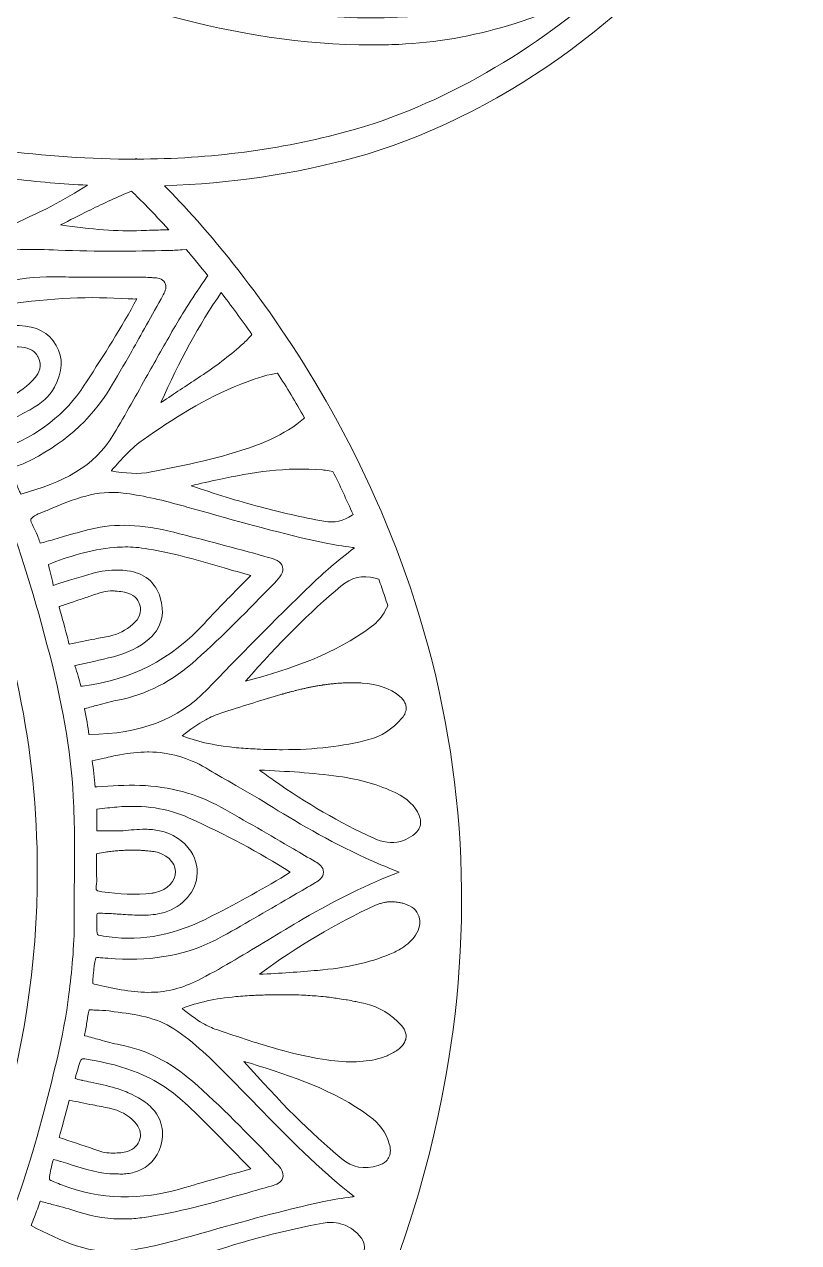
# Model space of a CAD drawing. Extents: x 126 to 8914, y -5970 to -48.
# Drawn here: x 8462 to 8914, y -1812 to -1100 of the extents above; entities that cross this region are included whole.
import ezdxf

# ---------------------------------------------------------------- set-up
doc = ezdxf.new("R2010")
doc.units = 0
doc.header["$MEASUREMENT"] = 0
doc.layers.add('Layer 1', color=7, linetype='Continuous')

# ---------------------------------------------------------------- blocks, each defined once
blk = doc.blocks.new('block 6')
at = {"layer": 'Layer 1', "lineweight": 0}
for points, knots in [([(8858.21, -1015.29), (8804.98, -1065.04), (8743.32, -1092.86), (8679.92, -1095.7), (8596.38, -1099.43), (8514.39, -1071.01), (8452.29, -1045.84), (8430.15, -1036.87), (8407.8, -1027.16), (8386.17, -1017.79), (8377.96, -1014.23), (8369.71, -1010.65), (8361.4, -1007.09), (8410.2, -1007.99), (8465.96, -1006.76), (8552.78, -924.21), (8608.47, -871.26), (8681.86, -797.66), (8665.5, -711.42), (8662.21, -694.04), (8650.78, -652.65), (8599.78, -612.09), (8605.05, -621.92), (8641.55, -692.43), (8609.23, -747.25), (8593.89, -773.27), (8566.47, -791.29), (8509.72, -803.54), (8495.32, -806.64), (8479.55, -809), (8462.5, -810.6), (8531.63, -734.35), (8573.44, -634.19), (8586.8, -512.56), (8601.6, -377.97), (8577.78, -251.79), (8555.19, -169.65), (8550.53, -152.76), (8545.39, -135.8), (8539.9, -119.21), (8535.8, -106.87), (8530.71, -97.41), (8524.71, -90.84), (8524.71, -90.84), (8528.77, -88.46), (8528.77, -88.46), (8527.91, -86.99), (8507.22, -52.31), (8460.27, -49.9), (8429.9, -48.35), (8395.8, -60.81), (8358.9, -86.96), (8333.41, -105.04), (8306.47, -129.76), (8278.33, -160.89), (8226.61, -191.53), (8186.15, -218.95), (8151.02, -247.11), (8098.71, -289.06), (8041.06, -329.19), (7974.05, -338.54), (7917.14, -346.49), (7865.98, -328.74), (7811.81, -309.95), (7783.84, -300.25), (7754.92, -290.21), (7725.21, -284.09), (7638.29, -266.15), (7574.59, -281.57), (7540, -328.62), (7505.41, -281.57), (7441.71, -266.17), (7354.79, -284.09), (7325.08, -290.21), (7296.16, -300.25), (7268.19, -309.95), (7214.02, -328.74), (7162.86, -346.49), (7105.95, -338.54), (7038.94, -329.19), (6981.29, -289.06), (6928.98, -247.11), (6893.85, -218.95), (6853.4, -191.53), (6801.67, -160.89), (6773.53, -129.76), (6746.59, -105.04), (6721.1, -86.96), (6684.2, -60.81), (6650.1, -48.34), (6619.73, -49.9), (6572.78, -52.31), (6552.09, -86.99), (6551.23, -88.46), (6551.23, -88.46), (6555.29, -90.84), (6555.29, -90.84), (6549.29, -97.41), (6544.2, -106.87), (6540.12, -119.21), (6534.6, -135.81), (6529.45, -152.78), (6524.81, -169.65), (6502.22, -251.79), (6478.4, -377.97), (6493.2, -512.56), (6506.56, -634.19), (6548.37, -734.35), (6617.5, -810.6), (6600.45, -809), (6584.68, -806.64), (6570.28, -803.54), (6513.53, -791.29), (6486.11, -773.27), (6470.77, -747.25), (6438.45, -692.43), (6474.95, -621.92), (6480.22, -612.09), (6429.22, -652.65), (6417.79, -694.04), (6414.5, -711.42), (6398.14, -797.66), (6471.53, -871.26), (6527.22, -924.21), (6614.04, -1006.76), (6669.8, -1007.99), (6718.6, -1007.09), (6710.29, -1010.65), (6702.04, -1014.23), (6693.83, -1017.79), (6672.2, -1027.16), (6649.85, -1036.87), (6627.71, -1045.84), (6565.61, -1071.01), (6483.59, -1099.44), (6400.08, -1095.7), (6336.68, -1092.86), (6275.02, -1065.04), (6221.79, -1015.29), (6221.79, -1015.29), (6165.56, -962.7), (6165.56, -962.7), (6165.56, -962.7), (6209.91, -1025.63), (6209.91, -1025.63), (6259.46, -1095.9), (6344.09, -1155.64), (6425.53, -1177.81), (6460.7, -1187.39), (6497.65, -1192.84), (6536.23, -1194.15), (6525.34, -1205.21), (6509.98, -1221.91), (6492.74, -1244.03), (6462.4, -1282.95), (6420.42, -1346.57), (6392.73, -1428.62), (6361.59, -1520.91), (6354.53, -1617.18), (6371.76, -1714.74), (6393.22, -1836.34), (6452.66, -1960.18), (6548.45, -2082.83), (6548.45, -2082.83), (6557.04, -2093.81), (6557.04, -2093.81), (6557.04, -2093.81), (6562.08, -2080.8), (6562.08, -2080.8), (6562.28, -2080.26), (6583.72, -2026.12), (6646.97, -1966), (6658.24, -1955.3), (6671.32, -1943.97), (6686.37, -1932.46), (6684.61, -1962.41), (6683.28, -2025.33), (6694.68, -2105.3), (6703.93, -2170.25), (6719.74, -2232.83), (6741.65, -2291.3), (6769.05, -2364.39), (6806.12, -2431.24), (6851.85, -2490), (6853.74, -2492.77), (6879.32, -2530.81), (6899.18, -2586.87), (6918.01, -2639.98), (6935.42, -2720.7), (6911.56, -2803.61), (6911.56, -2803.61), (6905.31, -2825.39), (6905.31, -2825.39), (6905.31, -2825.39), (6923.77, -2812.24), (6923.77, -2812.24), (6925.33, -2811.13), (6962.61, -2784.27), (6993.85, -2735.29), (7018.49, -2696.64), (7042.96, -2637.53), (7032.58, -2563.6), (7033.17, -2564.35), (7033.72, -2565.04), (7034.23, -2565.72), (7055.9, -2594.87), (7079.45, -2622.28), (7104.19, -2647.18), (7148.9, -2692.2), (7195.06, -2726.33), (7241.41, -2748.67), (7295.37, -2774.66), (7349.82, -2784.7), (7403.33, -2778.49), (7418.55, -2809.06), (7444.02, -2832.77), (7468.69, -2855.76), (7494.89, -2880.15), (7519.63, -2903.18), (7532.73, -2933.46), (7532.73, -2933.46), (7540, -2950.23), (7540, -2950.23), (7540, -2950.23), (7547.27, -2933.46), (7547.27, -2933.46), (7560.37, -2903.18), (7585.11, -2880.15), (7611.31, -2855.76), (7635.98, -2832.77), (7661.45, -2809.06), (7676.67, -2778.49), (7730.18, -2784.7), (7784.63, -2774.66), (7838.59, -2748.67), (7884.94, -2726.33), (7931.12, -2692.2), (7975.81, -2647.18), (8000.55, -2622.28), (8024.1, -2594.88), (8045.77, -2565.74), (8046.28, -2565.06), (8046.83, -2564.35), (8047.42, -2563.6), (8037.04, -2637.53), (8061.51, -2696.64), (8086.15, -2735.29), (8117.39, -2784.27), (8154.67, -2811.13), (8156.23, -2812.24), (8156.23, -2812.24), (8174.69, -2825.39), (8174.69, -2825.39), (8174.69, -2825.39), (8168.44, -2803.61), (8168.44, -2803.61), (8144.58, -2720.7), (8161.99, -2639.98), (8180.82, -2586.87), (8200.7, -2530.77), (8226.28, -2492.73), (8228.15, -2490), (8273.88, -2431.24), (8310.95, -2364.39), (8338.34, -2291.3), (8360.26, -2232.83), (8376.07, -2170.25), (8385.32, -2105.3), (8396.72, -2025.33), (8395.39, -1962.41), (8393.63, -1932.46), (8408.68, -1943.97), (8421.76, -1955.3), (8433.03, -1966), (8496.28, -2026.12), (8517.72, -2080.26), (8517.92, -2080.8), (8517.92, -2080.8), (8522.94, -2093.84), (8522.94, -2093.84), (8522.94, -2093.84), (8531.55, -2082.83), (8531.55, -2082.83), (8627.34, -1960.18), (8686.78, -1836.34), (8708.24, -1714.74), (8725.47, -1617.18), (8718.41, -1520.91), (8687.27, -1428.62), (8659.58, -1346.57), (8617.6, -1282.95), (8587.26, -1244.03), (8570.02, -1221.91), (8554.66, -1205.21), (8543.77, -1194.15), (8582.35, -1192.84), (8619.3, -1187.39), (8654.47, -1177.81), (8735.91, -1155.64), (8820.54, -1095.9), (8870.09, -1025.63), (8870.09, -1025.63), (8914.44, -962.7), (8914.44, -962.7), (8914.44, -962.7), (8858.21, -1015.29), (8858.21, -1015.29)], [0, 0, 0, 0, 1, 1, 1, 2, 2, 2, 3, 3, 3, 4, 4, 4, 5, 5, 5, 6, 6, 6, 7, 7, 7, 8, 8, 8, 9, 9, 9, 10, 10, 10, 11, 11, 11, 12, 12, 12, 13, 13, 13, 14, 14, 14, 15, 15, 15, 16, 16, 16, 17, 17, 17, 18, 18, 18, 19, 19, 19, 20, 20, 20, 21, 21, 21, 22, 22, 22, 23, 23, 23, 24, 24, 24, 25, 25, 25, 26, 26, 26, 27, 27, 27, 28, 28, 28, 29, 29, 29, 30, 30, 30, 31, 31, 31, 32, 32, 32, 33, 33, 33, 34, 34, 34, 35, 35, 35, 36, 36, 36, 37, 37, 37, 38, 38, 38, 39, 39, 39, 40, 40, 40, 41, 41, 41, 42, 42, 42, 43, 43, 43, 44, 44, 44, 45, 45, 45, 46, 46, 46, 47, 47, 47, 48, 48, 48, 49, 49, 49, 50, 50, 50, 51, 51, 51, 52, 52, 52, 53, 53, 53, 54, 54, 54, 55, 55, 55, 56, 56, 56, 57, 57, 57, 58, 58, 58, 59, 59, 59, 60, 60, 60, 61, 61, 61, 62, 62, 62, 63, 63, 63, 64, 64, 64, 65, 65, 65, 66, 66, 66, 67, 67, 67, 68, 68, 68, 69, 69, 69, 70, 70, 70, 71, 71, 71, 72, 72, 72, 73, 73, 73, 74, 74, 74, 75, 75, 75, 76, 76, 76, 77, 77, 77, 78, 78, 78, 79, 79, 79, 80, 80, 80, 81, 81, 81, 82, 82, 82, 83, 83, 83, 84, 84, 84, 85, 85, 85, 86, 86, 86, 87, 87, 87, 88, 88, 88, 89, 89, 89, 90, 90, 90, 91, 91, 91, 92, 92, 92, 93, 93, 93, 94, 94, 94, 95, 95, 95, 96, 96, 96, 97, 97, 97, 98, 98, 98, 99, 99, 99, 100, 100, 100, 101, 101, 101, 102, 102, 102, 102]), ([(8650.32, -1162.55), (8611.6, -1173.08), (8570.61, -1178.45), (8527.55, -1178.62), (8527.31, -1178.41), (8527.15, -1178.27), (8527.07, -1178.23), (8527.07, -1178.23), (8526.74, -1178.62), (8526.74, -1178.62), (8526.74, -1178.62), (8526.73, -1178.62), (8526.73, -1178.62), (8474.49, -1178.78), (8419.24, -1171.31), (8361.42, -1156.25), (8326.04, -1147.04), (8293.1, -1138.94), (8262.39, -1131.92), (8262.39, -1131.92), (8262.37, -1131.91), (8262.37, -1131.91), (8262.37, -1131.91), (8262.35, -1131.92), (8262.35, -1131.92), (8118.8, -1099.16), (8023.72, -1090.15), (7953.72, -1101.8), (7886.99, -1112.9), (7844.64, -1142.29), (7804.55, -1188.78), (7804.29, -1189.07), (7804.05, -1189.35), (7803.82, -1189.64), (7794.29, -1200.73), (7784.87, -1212.8), (7775.28, -1225.81), (7765.79, -1238.69), (7757.12, -1254.25), (7749.35, -1272.3), (7750.28, -1234.55), (7756.57, -1199.64), (7768.31, -1167.07), (7769.04, -1165.09), (7769.77, -1163.12), (7770.5, -1161.14), (7776.19, -1146.34), (7783.02, -1132), (7791.03, -1118.09), (7830.77, -1048.88), (7897.09, -994.95), (7972.97, -970.1), (8046.68, -945.94), (8134.07, -947.03), (8225.69, -973.25), (8278.5, -988.33), (8330.04, -1010.7), (8379.87, -1032.31), (8401.58, -1041.73), (8424.02, -1051.46), (8446.34, -1060.5), (8506.08, -1084.72), (8583.9, -1111.87), (8664.89, -1111.87), (8670.13, -1111.87), (8675.38, -1111.74), (8680.62, -1111.52), (8724.04, -1109.57), (8766.59, -1096.65), (8806.37, -1073.67), (8761.26, -1115.03), (8705.03, -1147.64), (8650.32, -1162.55)], [0, 0, 0, 0, 1, 1, 1, 2, 2, 2, 3, 3, 3, 4, 4, 4, 5, 5, 5, 6, 6, 6, 7, 7, 7, 8, 8, 8, 9, 9, 9, 10, 10, 10, 11, 11, 11, 12, 12, 12, 13, 13, 13, 14, 14, 14, 15, 15, 15, 16, 16, 16, 17, 17, 17, 18, 18, 18, 19, 19, 19, 20, 20, 20, 21, 21, 21, 22, 22, 22, 23, 23, 23, 24, 24, 24, 24]), ([(8392.13, -1910.77), (8392.13, -1910.77), (8391.79, -1911.26), (8391.79, -1911.26), (8385.56, -1906.74), (8379.21, -1902.32), (8372.73, -1898.03), (8436.08, -1809.05), (8469.49, -1704.15), (8469.34, -1594.66), (8469.26, -1523.63), (8455.11, -1454.72), (8427.28, -1389.85), (8400.37, -1327.1), (8361.94, -1270.91), (8313.06, -1222.83), (8313.06, -1222.83), (8308.7, -1218.54), (8308.7, -1218.54), (8302.72, -1200.89), (8295.3, -1184.05), (8286.57, -1168.33), (8301.44, -1180.44), (8315.37, -1194.05), (8328.9, -1207.29), (8328.9, -1207.29), (8332.56, -1210.87), (8332.56, -1210.87), (8367.54, -1244.99), (8394.61, -1280.17), (8415.32, -1318.36), (8418.72, -1324.63), (8422.3, -1330.92), (8425.76, -1337), (8432.54, -1348.84), (8439.54, -1361.09), (8445.34, -1373.66), (8458.14, -1401.25), (8466.34, -1430.11), (8474.98, -1462.24), (8483.94, -1495.53), (8488.83, -1523.8), (8490.35, -1551.2), (8491.27, -1567.59), (8491.12, -1584.3), (8491, -1600.48), (8490.93, -1608.17), (8490.87, -1616.14), (8490.92, -1623.97), (8491, -1638.99), (8489.41, -1653.99), (8487.85, -1666.68), (8484.73, -1691.91), (8478.21, -1716.29), (8471.91, -1739.88), (8464.59, -1767.25), (8457.79, -1787.95), (8449.82, -1807.03), (8441.07, -1828.03), (8429.44, -1848.02), (8418.18, -1867.35), (8414.6, -1873.51), (8410.9, -1879.87), (8407.34, -1886.19), (8401.73, -1896.12), (8396.91, -1903.94), (8392.13, -1910.77)], [0, 0, 0, 0, 1, 1, 1, 2, 2, 2, 3, 3, 3, 4, 4, 4, 5, 5, 5, 6, 6, 6, 7, 7, 7, 8, 8, 8, 9, 9, 9, 10, 10, 10, 11, 11, 11, 12, 12, 12, 13, 13, 13, 14, 14, 14, 15, 15, 15, 16, 16, 16, 17, 17, 17, 18, 18, 18, 19, 19, 19, 20, 20, 20, 21, 21, 21, 22, 22, 22, 22]), ([(8441.23, -1205.64), (8445.2, -1200.4), (8449.6, -1195.51), (8452.99, -1191.84), (8452.99, -1191.84), (8454.54, -1190.16), (8454.54, -1190.16), (8469.45, -1191.93), (8484.18, -1193.15), (8498.68, -1193.83), (8485.38, -1202.46), (8470.32, -1210.25), (8451.69, -1218.15), (8446.48, -1220.36), (8440.91, -1221.44), (8435.01, -1222.6), (8434.12, -1222.77), (8433.25, -1222.94), (8432.36, -1223.12), (8434.87, -1216.8), (8437.3, -1210.85), (8441.23, -1205.64)], [0, 0, 0, 0, 1, 1, 1, 2, 2, 2, 3, 3, 3, 4, 4, 4, 5, 5, 5, 6, 6, 6, 7, 7, 7, 7]), ([(8546.15, -1219.86), (8542.93, -1220), (8539.71, -1220.09), (8536.54, -1220.17), (8534.35, -1220.24), (8532.15, -1220.28), (8529.97, -1220.36), (8515.95, -1220.84), (8501.16, -1219.81), (8482.96, -1217.02), (8488.26, -1214.33), (8493.72, -1211.55), (8499.12, -1208.89), (8506.7, -1205.15), (8514.79, -1201.23), (8523.12, -1197.9), (8523.12, -1197.9), (8524.45, -1197.36), (8524.45, -1197.36), (8529.61, -1202.35), (8537.11, -1209.88), (8546.15, -1219.86)], [0, 0, 0, 0, 1, 1, 1, 2, 2, 2, 3, 3, 3, 4, 4, 4, 5, 5, 5, 6, 6, 6, 7, 7, 7, 7]), ([(8556.37, -1231.46), (8560.41, -1236.16), (8564.67, -1241.27), (8569.07, -1246.75), (8569.07, -1246.75), (8568.53, -1247.51), (8568.53, -1247.51), (8560.49, -1259.02), (8554.3, -1268.63), (8549.04, -1277.76), (8543.9, -1286.66), (8538.8, -1295.78), (8533.86, -1304.59), (8527.49, -1315.97), (8520.9, -1327.75), (8514.17, -1339.2), (8502.55, -1358.97), (8483.99, -1367.63), (8459.7, -1374.43), (8459.4, -1373.74), (8459.1, -1373.06), (8458.78, -1372.36), (8458.23, -1371.14), (8457.71, -1370), (8457.3, -1368.85), (8456.76, -1367.33), (8455.95, -1365.93), (8455.18, -1364.57), (8454.37, -1363.18), (8453.13, -1361.06), (8453.43, -1360.35), (8453.86, -1359.33), (8456.47, -1358.38), (8458.39, -1357.7), (8459.56, -1357.27), (8460.76, -1356.85), (8461.9, -1356.31), (8484.05, -1345.8), (8500.43, -1331.46), (8511.96, -1312.44), (8515.71, -1306.27), (8519.59, -1299.59), (8524.59, -1290.79), (8530.03, -1281.18), (8535.87, -1270.72), (8543, -1257.86), (8544.19, -1255.7), (8545.25, -1253.16), (8543.95, -1250.84), (8542.48, -1248.19), (8539.07, -1248.02), (8537.44, -1247.94), (8536.65, -1247.91), (8535.87, -1247.84), (8535.08, -1247.8), (8533.61, -1247.69), (8532.09, -1247.57), (8530.54, -1247.57), (8525.81, -1247.57), (8521.09, -1247.59), (8516.36, -1247.62), (8510.93, -1247.65), (8505.48, -1247.69), (8500.05, -1247.67), (8496.54, -1247.67), (8493.02, -1247.61), (8489.51, -1247.56), (8484.65, -1247.48), (8479.62, -1247.4), (8474.66, -1247.46), (8453.92, -1247.7), (8433.79, -1254.35), (8413.12, -1267.79), (8409.65, -1270.04), (8406.61, -1272.08), (8403.82, -1274.01), (8402.46, -1271.89), (8400.9, -1270.01), (8399.38, -1268.17), (8397.78, -1266.25), (8396.27, -1264.45), (8395.07, -1262.45), (8394.82, -1262.06), (8394.67, -1261.79), (8394.6, -1261.62), (8394.69, -1261.52), (8394.8, -1261.41), (8394.98, -1261.27), (8397.67, -1258.97), (8400.34, -1256.58), (8402.92, -1254.25), (8405.03, -1252.37), (8407.15, -1250.49), (8409.28, -1248.64), (8418.94, -1240.26), (8427.87, -1235.53), (8437.37, -1233.74), (8452.01, -1230.99), (8467.21, -1231.16), (8481.44, -1231.78), (8504.07, -1232.74), (8526.58, -1232.44), (8545.61, -1232.01), (8548.13, -1231.97), (8550.87, -1231.84), (8554, -1231.62), (8554, -1231.62), (8556.37, -1231.46), (8556.37, -1231.46)], [0, 0, 0, 0, 1, 1, 1, 2, 2, 2, 3, 3, 3, 4, 4, 4, 5, 5, 5, 6, 6, 6, 7, 7, 7, 8, 8, 8, 9, 9, 9, 10, 10, 10, 11, 11, 11, 12, 12, 12, 13, 13, 13, 14, 14, 14, 15, 15, 15, 16, 16, 16, 17, 17, 17, 18, 18, 18, 19, 19, 19, 20, 20, 20, 21, 21, 21, 22, 22, 22, 23, 23, 23, 24, 24, 24, 25, 25, 25, 26, 26, 26, 27, 27, 27, 28, 28, 28, 29, 29, 29, 30, 30, 30, 31, 31, 31, 32, 32, 32, 33, 33, 33, 34, 34, 34, 35, 35, 35, 36, 36, 36, 36]), ([(8441.83, -1337.39), (8449.9, -1333.29), (8457.8, -1329.07), (8465.13, -1325.09), (8471.94, -1321.44), (8476.45, -1317.26), (8479.35, -1311.94), (8484.3, -1302.85), (8484.65, -1294.86), (8480.38, -1287.5), (8476.02, -1280.01), (8468.76, -1276.13), (8458.75, -1275.93), (8452.96, -1275.81), (8447.5, -1277.3), (8442.5, -1280.36), (8435.56, -1284.58), (8428.28, -1289.19), (8418.85, -1295.29), (8418.45, -1295.54), (8417.98, -1295.86), (8417.6, -1296.06), (8417.48, -1295.89), (8417.33, -1295.67), (8417.15, -1295.33), (8416.6, -1294.35), (8416.06, -1293.34), (8415.54, -1292.32), (8414.21, -1289.82), (8412.85, -1287.23), (8411.12, -1284.81), (8411.09, -1284.76), (8411.06, -1284.71), (8411.04, -1284.68), (8411.12, -1284.63), (8411.2, -1284.57), (8411.31, -1284.49), (8411.31, -1284.49), (8412.39, -1283.78), (8412.39, -1283.78), (8417.29, -1280.55), (8422.38, -1277.22), (8427.2, -1273.66), (8434.5, -1268.26), (8442.78, -1264.86), (8451.77, -1263.53), (8477.48, -1259.73), (8500.59, -1258.7), (8522.39, -1260.35), (8522.39, -1260.35), (8522.63, -1260.36), (8522.63, -1260.36), (8522.63, -1260.36), (8524.34, -1260.36), (8524.34, -1260.36), (8525.4, -1260.38), (8526.46, -1260.38), (8527.52, -1260.36), (8518.64, -1277.02), (8508.2, -1293.15), (8498.11, -1308.76), (8498.11, -1308.76), (8496.79, -1310.81), (8496.79, -1310.81), (8485.96, -1327.55), (8470.13, -1339.89), (8448.38, -1348.55), (8448.24, -1348.62), (8448.12, -1348.66), (8448, -1348.69), (8447.99, -1348.65), (8447.96, -1348.62), (8447.94, -1348.57), (8447.58, -1347.89), (8447.2, -1347.19), (8446.82, -1346.49), (8446.52, -1345.94), (8446.2, -1345.39), (8445.88, -1344.82), (8445.42, -1343.99), (8444.95, -1343.15), (8444.47, -1342.33), (8443.57, -1340.78), (8442.64, -1339.21), (8441.64, -1337.69), (8441.61, -1337.65), (8441.58, -1337.6), (8441.55, -1337.55), (8441.63, -1337.5), (8441.74, -1337.46), (8441.83, -1337.39)], [0, 0, 0, 0, 1, 1, 1, 2, 2, 2, 3, 3, 3, 4, 4, 4, 5, 5, 5, 6, 6, 6, 7, 7, 7, 8, 8, 8, 9, 9, 9, 10, 10, 10, 11, 11, 11, 12, 12, 12, 13, 13, 13, 14, 14, 14, 15, 15, 15, 16, 16, 16, 17, 17, 17, 18, 18, 18, 19, 19, 19, 20, 20, 20, 21, 21, 21, 22, 22, 22, 23, 23, 23, 24, 24, 24, 25, 25, 25, 26, 26, 26, 27, 27, 27, 28, 28, 28, 29, 29, 29, 30, 30, 30, 30]), ([(8594.84, -1281.21), (8594.84, -1281.21), (8594.37, -1281.72), (8594.37, -1281.72), (8592.37, -1283.87), (8590.47, -1285.76), (8588.57, -1287.45), (8581.5, -1293.77), (8573.49, -1299.86), (8564.78, -1305.56), (8557.74, -1310.18), (8550.72, -1314.85), (8543.47, -1319.68), (8543.47, -1319.68), (8541.65, -1320.9), (8541.65, -1320.9), (8552.32, -1296.61), (8563.88, -1275.53), (8576.83, -1256.61), (8582.67, -1264.2), (8588.71, -1272.41), (8594.84, -1281.21)], [0, 0, 0, 0, 1, 1, 1, 2, 2, 2, 3, 3, 3, 4, 4, 4, 5, 5, 5, 6, 6, 6, 7, 7, 7, 7]), ([(8434.64, -1326.04), (8430.88, -1319.43), (8427.46, -1313.44), (8423.94, -1307.43), (8423.93, -1307.39), (8423.91, -1307.38), (8423.9, -1307.35), (8423.97, -1307.28), (8424.07, -1307.21), (8424.18, -1307.13), (8425.73, -1305.97), (8427.25, -1304.77), (8428.76, -1303.56), (8432.08, -1300.92), (8435.23, -1298.42), (8438.78, -1296.5), (8439.93, -1295.87), (8441.09, -1295.22), (8442.24, -1294.57), (8447.31, -1291.72), (8452.12, -1289.05), (8457.45, -1288.42), (8457.77, -1288.37), (8458.09, -1288.32), (8458.4, -1288.29), (8463.53, -1288.57), (8466.97, -1290.09), (8469.04, -1293.04), (8469.34, -1293.46), (8469.61, -1293.91), (8469.85, -1294.4), (8472.43, -1299.51), (8470.31, -1303.68), (8468.08, -1306.29), (8459.54, -1316.23), (8447.89, -1321.17), (8434.64, -1326.04)], [0, 0, 0, 0, 1, 1, 1, 2, 2, 2, 3, 3, 3, 4, 4, 4, 5, 5, 5, 6, 6, 6, 7, 7, 7, 8, 8, 8, 9, 9, 9, 10, 10, 10, 11, 11, 11, 12, 12, 12, 12]), ([(8609.8, -1303.71), (8615.09, -1312), (8620.34, -1320.74), (8625.55, -1329.87), (8625.55, -1329.87), (8625.01, -1330.36), (8625.01, -1330.36), (8623.74, -1331.52), (8622.42, -1332.6), (8621.07, -1333.55), (8614.72, -1338.06), (8607.68, -1341.84), (8600.16, -1344.8), (8580.5, -1352.53), (8559.41, -1356.77), (8539.01, -1360.87), (8539.01, -1360.87), (8536, -1361.47), (8536, -1361.47), (8528.45, -1362.99), (8520.46, -1362.13), (8512.56, -1360.87), (8512.64, -1360.77), (8512.72, -1360.69), (8512.8, -1360.6), (8518.72, -1353.82), (8524.32, -1347.43), (8531.28, -1342.6), (8548.57, -1330.62), (8567.23, -1318.22), (8588.29, -1310.18), (8595.71, -1307.35), (8601.92, -1305.08), (8608.5, -1303.93), (8608.5, -1303.93), (8609.8, -1303.71), (8609.8, -1303.71)], [0, 0, 0, 0, 1, 1, 1, 2, 2, 2, 3, 3, 3, 4, 4, 4, 5, 5, 5, 6, 6, 6, 7, 7, 7, 8, 8, 8, 9, 9, 9, 10, 10, 10, 11, 11, 11, 12, 12, 12, 12]), ([(8639.92, -1360.79), (8639.92, -1360.79), (8642.17, -1361.15), (8642.17, -1361.15), (8646.21, -1369.29), (8650.13, -1377.69), (8653.93, -1386.35), (8653.93, -1386.35), (8653.38, -1386.73), (8653.38, -1386.73), (8648.47, -1390.23), (8643.09, -1391.39), (8636.9, -1390.26), (8624.03, -1387.95), (8611.46, -1385.15), (8599.56, -1381.92), (8586.39, -1378.36), (8573.15, -1374.29), (8559.29, -1369.56), (8564.64, -1368.28), (8570.15, -1366.96), (8575.59, -1365.82), (8594.54, -1361.83), (8614.98, -1358.4), (8636.03, -1360.28), (8637.22, -1360.38), (8638.48, -1360.55), (8639.92, -1360.79)], [0, 0, 0, 0, 1, 1, 1, 2, 2, 2, 3, 3, 3, 4, 4, 4, 5, 5, 5, 6, 6, 6, 7, 7, 7, 8, 8, 8, 9, 9, 9, 9]), ([(8629.59, -1427.24), (8607.58, -1448.5), (8586.39, -1470.22), (8568.56, -1488.66), (8551.59, -1506.22), (8529.72, -1514.57), (8499.72, -1514.97), (8499.72, -1514.97), (8499.53, -1514.97), (8499.53, -1514.97), (8498.88, -1510.36), (8498.04, -1505.42), (8496.98, -1499.88), (8496.97, -1499.85), (8496.97, -1499.84), (8496.97, -1499.82), (8497.04, -1499.79), (8497.12, -1499.77), (8497.22, -1499.74), (8499.75, -1499.12), (8502.27, -1498.43), (8504.71, -1497.75), (8508.52, -1496.69), (8512.46, -1495.58), (8516.34, -1494.85), (8533.23, -1491.67), (8548.33, -1483.9), (8562.5, -1471.09), (8577.98, -1457.1), (8592.26, -1442.56), (8607.98, -1426.39), (8611.11, -1423.16), (8613.65, -1420.23), (8612.74, -1416.94), (8611.83, -1413.63), (8608.14, -1412.38), (8603.75, -1411.19), (8603.75, -1411.19), (8602.41, -1410.81), (8602.41, -1410.81), (8585.01, -1406.11), (8567.01, -1401.22), (8549.22, -1396.75), (8530.32, -1392.02), (8514.92, -1391.42), (8500.72, -1394.85), (8495.32, -1396.17), (8489.94, -1397.73), (8484.73, -1399.27), (8481.39, -1400.25), (8477.92, -1401.26), (8474.52, -1402.18), (8473.38, -1402.5), (8471.86, -1402.91), (8471.08, -1403.01), (8470.75, -1402.31), (8470.24, -1400.87), (8469.88, -1399.75), (8469.31, -1398.11), (8468.49, -1396.48), (8467.66, -1394.92), (8466.67, -1392.97), (8465.13, -1390.01), (8465.64, -1389.08), (8466.67, -1387.24), (8470.32, -1385.8), (8473.55, -1384.55), (8474.63, -1384.12), (8475.71, -1383.71), (8476.69, -1383.27), (8490.68, -1377.19), (8504.48, -1371.87), (8519.55, -1373.8), (8529.7, -1375.1), (8540.61, -1377.43), (8553.87, -1381.15), (8557.77, -1382.24), (8561.66, -1383.33), (8565.56, -1384.42), (8588.9, -1391.01), (8613.06, -1397.81), (8637.26, -1402.94), (8642.58, -1404.08), (8647.95, -1404.83), (8653.62, -1405.62), (8654, -1405.67), (8654.36, -1405.73), (8654.74, -1405.78), (8644.61, -1413.64), (8636.61, -1420.47), (8629.59, -1427.24)], [0, 0, 0, 0, 1, 1, 1, 2, 2, 2, 3, 3, 3, 4, 4, 4, 5, 5, 5, 6, 6, 6, 7, 7, 7, 8, 8, 8, 9, 9, 9, 10, 10, 10, 11, 11, 11, 12, 12, 12, 13, 13, 13, 14, 14, 14, 15, 15, 15, 16, 16, 16, 17, 17, 17, 18, 18, 18, 19, 19, 19, 20, 20, 20, 21, 21, 21, 22, 22, 22, 23, 23, 23, 24, 24, 24, 25, 25, 25, 26, 26, 26, 27, 27, 27, 28, 28, 28, 29, 29, 29, 30, 30, 30, 30]), ([(8495.81, -1486.6), (8495.34, -1486.67), (8495.02, -1486.68), (8494.81, -1486.7), (8494.78, -1486.62), (8494.77, -1486.52), (8494.73, -1486.41), (8493.86, -1482.8), (8492.72, -1478.99), (8491.22, -1474.75), (8491.22, -1474.71), (8491.2, -1474.68), (8491.2, -1474.67), (8491.27, -1474.65), (8491.33, -1474.64), (8491.39, -1474.62), (8498.64, -1473.13), (8506.19, -1471.41), (8513.84, -1469.47), (8522.37, -1467.32), (8529.21, -1463.92), (8534.72, -1459.06), (8535.62, -1458.28), (8536.44, -1457.46), (8537.17, -1456.61), (8542.36, -1450.67), (8543.79, -1443.26), (8541.26, -1434.98), (8538.5, -1425.93), (8531.82, -1420.47), (8521.94, -1419.2), (8520.25, -1418.98), (8518.54, -1418.85), (8516.82, -1418.8), (8511.69, -1418.69), (8506.51, -1419.37), (8501.37, -1420.85), (8494.75, -1422.75), (8487.75, -1424.88), (8478.7, -1427.75), (8477.86, -1423.44), (8476.74, -1419.07), (8475.8, -1415.51), (8486.98, -1411.22), (8500.1, -1406.84), (8514.44, -1405.65), (8516.48, -1405.48), (8518.56, -1405.36), (8520.66, -1405.33), (8524.68, -1405.24), (8528.91, -1405.62), (8534.43, -1406.54), (8549.38, -1409.02), (8564.19, -1413.34), (8578.52, -1417.52), (8583.62, -1418.99), (8588.86, -1420.53), (8594.08, -1421.97), (8591.1, -1425.04), (8588.11, -1428.1), (8585.1, -1431.15), (8579.18, -1437.2), (8573.04, -1443.45), (8567.2, -1449.78), (8547.43, -1471.2), (8524.08, -1483.25), (8495.81, -1486.6)], [0, 0, 0, 0, 1, 1, 1, 2, 2, 2, 3, 3, 3, 4, 4, 4, 5, 5, 5, 6, 6, 6, 7, 7, 7, 8, 8, 8, 9, 9, 9, 10, 10, 10, 11, 11, 11, 12, 12, 12, 13, 13, 13, 14, 14, 14, 15, 15, 15, 16, 16, 16, 17, 17, 17, 18, 18, 18, 19, 19, 19, 20, 20, 20, 21, 21, 21, 22, 22, 22, 22]), ([(8666.82, -1423.51), (8666.82, -1423.51), (8668.92, -1424.06), (8668.92, -1424.06), (8670.14, -1427.46), (8671.33, -1430.88), (8672.5, -1434.35), (8673.09, -1436.11), (8673.66, -1437.88), (8674.23, -1439.64), (8674.23, -1439.64), (8672.79, -1442.41), (8672.79, -1442.41), (8670.84, -1446.16), (8668.23, -1449.23), (8664.81, -1451.81), (8643.22, -1468), (8618.52, -1476.34), (8591.03, -1483.82), (8610.78, -1461.29), (8628.57, -1443.58), (8646.87, -1428.16), (8652.9, -1423.09), (8659.43, -1421.57), (8666.82, -1423.51)], [0, 0, 0, 0, 1, 1, 1, 2, 2, 2, 3, 3, 3, 4, 4, 4, 5, 5, 5, 6, 6, 6, 7, 7, 7, 8, 8, 8, 8]), ([(8488.08, -1462.1), (8488.02, -1462.11), (8487.97, -1462.13), (8487.93, -1462.13), (8487.9, -1462.03), (8487.86, -1461.92), (8487.83, -1461.78), (8487.83, -1461.78), (8487.33, -1459.8), (8487.33, -1459.8), (8485.69, -1453.44), (8484, -1446.84), (8482.09, -1440.41), (8482.07, -1440.35), (8482.05, -1440.3), (8482.05, -1440.27), (8482.16, -1440.22), (8482.32, -1440.16), (8482.51, -1440.09), (8484.82, -1439.34), (8487.1, -1438.54), (8489.4, -1437.74), (8492.12, -1436.79), (8494.94, -1435.81), (8497.71, -1434.92), (8498.88, -1434.55), (8500.04, -1434.14), (8501.19, -1433.75), (8505.47, -1432.26), (8509.52, -1430.85), (8513.76, -1430.98), (8514.49, -1431.07), (8515.23, -1431.14), (8515.96, -1431.2), (8517.54, -1431.33), (8519.03, -1431.45), (8520.41, -1431.77), (8525.4, -1432.94), (8528.21, -1435.31), (8529.27, -1439.26), (8530.4, -1443.43), (8529.08, -1447.08), (8525.27, -1450.4), (8520.95, -1454.14), (8516.55, -1456.42), (8511.81, -1457.38), (8508.85, -1457.98), (8505.86, -1458.55), (8502.89, -1459.12), (8498.03, -1460.04), (8493.01, -1460.99), (8488.08, -1462.1)], [0, 0, 0, 0, 1, 1, 1, 2, 2, 2, 3, 3, 3, 4, 4, 4, 5, 5, 5, 6, 6, 6, 7, 7, 7, 8, 8, 8, 9, 9, 9, 10, 10, 10, 11, 11, 11, 12, 12, 12, 13, 13, 13, 14, 14, 14, 15, 15, 15, 16, 16, 16, 17, 17, 17, 17]), ([(8684.29, -1496.37), (8684.66, -1497.18), (8684.88, -1498.02), (8684.96, -1498.85), (8685.15, -1501.05), (8684.31, -1503.29), (8682.55, -1505.33), (8676.82, -1511.93), (8670.47, -1516.06), (8663.18, -1517.96), (8647.87, -1521.92), (8631.79, -1523.82), (8612.68, -1523.82), (8607.95, -1523.82), (8603.04, -1523.69), (8597.91, -1523.47), (8596.19, -1523.39), (8594.44, -1523.3), (8592.67, -1523.2), (8588.84, -1522.98), (8585.22, -1522.66), (8581.76, -1522.25), (8571.38, -1521.02), (8562.44, -1518.91), (8554.03, -1515.73), (8558.56, -1512.21), (8563.02, -1508.92), (8567.79, -1506.29), (8570.64, -1504.73), (8573.6, -1503.4), (8576.73, -1502.4), (8588.98, -1498.49), (8599.29, -1495.26), (8609.83, -1492.13), (8610.64, -1491.89), (8611.45, -1491.65), (8612.27, -1491.41), (8612.49, -1491.35), (8612.71, -1491.29), (8612.93, -1491.22), (8613.53, -1491.05), (8614.15, -1490.88), (8614.77, -1490.7), (8614.77, -1490.7), (8615.67, -1490.46), (8615.67, -1490.46), (8616.24, -1490.31), (8616.81, -1490.15), (8617.38, -1489.99), (8617.71, -1489.91), (8618.03, -1489.83), (8618.36, -1489.74), (8618.93, -1489.59), (8619.5, -1489.45), (8620.07, -1489.29), (8620.42, -1489.21), (8620.77, -1489.12), (8621.12, -1489.04), (8621.69, -1488.9), (8622.26, -1488.76), (8622.84, -1488.63), (8623.21, -1488.53), (8623.57, -1488.45), (8623.94, -1488.38), (8624.52, -1488.23), (8625.12, -1488.11), (8625.72, -1487.96), (8626.07, -1487.88), (8626.44, -1487.81), (8626.78, -1487.73), (8627.42, -1487.6), (8628.07, -1487.47), (8628.72, -1487.33), (8629.05, -1487.27), (8629.38, -1487.2), (8629.71, -1487.14), (8630.47, -1486.98), (8631.25, -1486.84), (8632.04, -1486.71), (8632.25, -1486.67), (8632.47, -1486.62), (8632.67, -1486.59), (8633.69, -1486.41), (8634.7, -1486.25), (8635.71, -1486.1), (8635.92, -1486.06), (8636.12, -1486.03), (8636.33, -1486), (8637.14, -1485.89), (8637.96, -1485.76), (8638.78, -1485.67), (8639.13, -1485.62), (8639.5, -1485.57), (8639.86, -1485.54), (8640.52, -1485.46), (8641.21, -1485.38), (8641.89, -1485.3), (8642.3, -1485.26), (8642.71, -1485.23), (8643.14, -1485.19), (8643.77, -1485.13), (8644.4, -1485.07), (8645.04, -1485.02), (8645.48, -1484.99), (8645.92, -1484.96), (8646.37, -1484.92), (8646.98, -1484.89), (8647.6, -1484.85), (8648.22, -1484.83), (8648.68, -1484.8), (8649.14, -1484.78), (8649.61, -1484.77), (8650.21, -1484.73), (8650.83, -1484.72), (8651.45, -1484.72), (8651.92, -1484.7), (8652.38, -1484.7), (8652.86, -1484.69), (8653.54, -1484.69), (8654.23, -1484.69), (8654.91, -1484.7), (8655.28, -1484.7), (8655.64, -1484.72), (8656.01, -1484.72), (8657.07, -1484.75), (8658.13, -1484.78), (8659.19, -1484.85), (8668.29, -1485.38), (8675.51, -1487.93), (8681.29, -1492.65), (8682.66, -1493.77), (8683.68, -1495.02), (8684.29, -1496.37)], [0, 0, 0, 0, 1, 1, 1, 2, 2, 2, 3, 3, 3, 4, 4, 4, 5, 5, 5, 6, 6, 6, 7, 7, 7, 8, 8, 8, 9, 9, 9, 10, 10, 10, 11, 11, 11, 12, 12, 12, 13, 13, 13, 14, 14, 14, 15, 15, 15, 16, 16, 16, 17, 17, 17, 18, 18, 18, 19, 19, 19, 20, 20, 20, 21, 21, 21, 22, 22, 22, 23, 23, 23, 24, 24, 24, 25, 25, 25, 26, 26, 26, 27, 27, 27, 28, 28, 28, 29, 29, 29, 30, 30, 30, 31, 31, 31, 32, 32, 32, 33, 33, 33, 34, 34, 34, 35, 35, 35, 36, 36, 36, 37, 37, 37, 38, 38, 38, 39, 39, 39, 40, 40, 40, 41, 41, 41, 42, 42, 42, 43, 43, 43, 44, 44, 44, 44]), ([(8505.26, -1645.36), (8506.61, -1645.37), (8508.57, -1645.55), (8510.48, -1645.72), (8533.94, -1647.78), (8554.11, -1644.53), (8572.06, -1635.81), (8573.94, -1634.91), (8575.81, -1633.94), (8577.65, -1632.92), (8591.64, -1625.03), (8605.73, -1616.82), (8619.36, -1608.85), (8623.57, -1606.4), (8627.78, -1603.95), (8631.99, -1601.49), (8633.99, -1600.34), (8636.63, -1598.44), (8636.63, -1595.42), (8636.63, -1592.39), (8634.02, -1590.52), (8632.04, -1589.38), (8627.73, -1586.88), (8623.44, -1584.37), (8619.14, -1581.87), (8605.24, -1573.74), (8590.87, -1565.35), (8576.57, -1557.36), (8562.63, -1549.57), (8546.72, -1545.31), (8529.31, -1544.68), (8520.92, -1544.38), (8512.51, -1544.98), (8504.39, -1545.55), (8504.39, -1545.55), (8503.5, -1545.62), (8503.5, -1545.62), (8503.41, -1545.63), (8503.31, -1545.63), (8503.2, -1545.65), (8502.63, -1540.14), (8502.06, -1535.12), (8501.46, -1530.34), (8503.77, -1529.85), (8506.07, -1529.33), (8508.38, -1528.8), (8511.42, -1528.11), (8514.57, -1527.38), (8517.65, -1526.78), (8523.23, -1525.7), (8528.59, -1525.16), (8533.77, -1525.16), (8533.77, -1525.16), (8534.62, -1525.16), (8534.62, -1525.16), (8546.59, -1525.32), (8557.53, -1528.41), (8567.77, -1534.5), (8572.74, -1537.46), (8577.86, -1540.38), (8582.78, -1543.18), (8589.9, -1547.23), (8597.26, -1551.42), (8604.31, -1555.83), (8619.41, -1565.24), (8639.56, -1577.34), (8661.47, -1587.23), (8667.24, -1589.83), (8673.21, -1592.3), (8678.97, -1594.69), (8679.59, -1594.94), (8680.19, -1595.19), (8680.8, -1595.43), (8662.54, -1602.48), (8644.2, -1611.42), (8624.81, -1622.72), (8617.84, -1626.79), (8610.83, -1631.05), (8604.05, -1635.15), (8591.5, -1642.76), (8578.52, -1650.63), (8565.33, -1657.59), (8555.93, -1662.56), (8547, -1665.18), (8538.06, -1665.59), (8527.33, -1666.08), (8516.83, -1664.04), (8507, -1661.9), (8504.72, -1661.39), (8502.43, -1660.9), (8501.78, -1660.51), (8501.73, -1660.32), (8501.71, -1660.03), (8501.71, -1659.68), (8501.73, -1658.62), (8501.92, -1656.93), (8502.09, -1655.28), (8502.14, -1654.81), (8502.19, -1654.35), (8502.22, -1653.87), (8502.27, -1653.37), (8502.32, -1652.86), (8502.38, -1652.35), (8502.74, -1649.28), (8503.12, -1646.09), (8503.61, -1645.5), (8503.85, -1645.37), (8504.45, -1645.34), (8505.26, -1645.36)], [0, 0, 0, 0, 1, 1, 1, 2, 2, 2, 3, 3, 3, 4, 4, 4, 5, 5, 5, 6, 6, 6, 7, 7, 7, 8, 8, 8, 9, 9, 9, 10, 10, 10, 11, 11, 11, 12, 12, 12, 13, 13, 13, 14, 14, 14, 15, 15, 15, 16, 16, 16, 17, 17, 17, 18, 18, 18, 19, 19, 19, 20, 20, 20, 21, 21, 21, 22, 22, 22, 23, 23, 23, 24, 24, 24, 25, 25, 25, 26, 26, 26, 27, 27, 27, 28, 28, 28, 29, 29, 29, 30, 30, 30, 31, 31, 31, 32, 32, 32, 33, 33, 33, 34, 34, 34, 35, 35, 35, 36, 36, 36, 36]), ([(8692.51, -1562.28), (8693, -1563.47), (8693.3, -1564.59), (8693.4, -1565.66), (8693.65, -1568.31), (8692.65, -1570.63), (8690.37, -1572.7), (8689.91, -1573.11), (8689.41, -1573.51), (8688.85, -1573.92), (8687.06, -1575.17), (8685.29, -1576.15), (8683.47, -1576.85), (8678.48, -1578.76), (8673.31, -1578.56), (8667.58, -1576.25), (8667.06, -1576.04), (8666.53, -1575.82), (8665.99, -1575.56), (8646.02, -1566.38), (8626.74, -1555.22), (8607.46, -1541.67), (8604.7, -1539.74), (8601.95, -1537.76), (8599.19, -1535.72), (8615.05, -1536.47), (8630.19, -1537.29), (8645.48, -1539.43), (8658.17, -1541.2), (8669.14, -1544.36), (8679.01, -1549.1), (8685.75, -1552.34), (8690.17, -1556.65), (8692.51, -1562.28)], [0, 0, 0, 0, 1, 1, 1, 2, 2, 2, 3, 3, 3, 4, 4, 4, 5, 5, 5, 6, 6, 6, 7, 7, 7, 8, 8, 8, 9, 9, 9, 10, 10, 10, 11, 11, 11, 11]), ([(8504.09, -1558.53), (8506.19, -1558.37), (8508.3, -1558.14), (8510.34, -1557.9), (8512.16, -1557.69), (8513.98, -1557.49), (8515.8, -1557.33), (8531.9, -1556.02), (8545.63, -1558.06), (8557.75, -1563.57), (8579.6, -1573.51), (8599.05, -1583.92), (8617.18, -1595.42), (8602.61, -1604.64), (8587.21, -1612.8), (8571.41, -1621.03), (8550.07, -1632.14), (8530.97, -1636), (8511.26, -1633.2), (8511.26, -1633.2), (8509.85, -1632.99), (8509.85, -1632.99), (8507.46, -1632.66), (8504.98, -1632.31), (8504.5, -1631.92), (8504.12, -1631.33), (8504.12, -1628.18), (8504.12, -1625.41), (8504.12, -1625.41), (8504.12, -1624.57), (8504.12, -1624.57), (8504.12, -1622.52), (8504.12, -1620.43), (8504.28, -1619.52), (8505.15, -1619.4), (8507.02, -1619.44), (8508.85, -1619.51), (8508.85, -1619.51), (8509.52, -1619.52), (8509.52, -1619.52), (8512.42, -1619.6), (8515.41, -1619.82), (8518.29, -1620.03), (8521.77, -1620.27), (8525.32, -1620.52), (8528.89, -1620.57), (8532.47, -1620.62), (8536.08, -1620.46), (8539.72, -1619.87), (8550.72, -1618.1), (8560.22, -1609.79), (8562.31, -1600.1), (8563.58, -1594.32), (8562.41, -1588.29), (8559.02, -1583.13), (8555.06, -1577.08), (8548.4, -1572.72), (8540.72, -1571.16), (8537.96, -1570.61), (8535.21, -1570.37), (8532.5, -1570.34), (8528.01, -1570.28), (8523.65, -1570.77), (8519.63, -1571.23), (8518.19, -1571.23), (8516.74, -1571.21), (8515.28, -1571.21), (8513.46, -1571.2), (8511.59, -1571.2), (8509.72, -1571.2), (8507.84, -1571.21), (8505.96, -1571.23), (8504.09, -1571.26), (8504.1, -1570.8), (8504.12, -1570.34), (8504.14, -1569.87), (8504.18, -1568.46), (8504.2, -1566.99), (8504.2, -1565.43), (8504.2, -1563.34), (8504.15, -1561.08), (8504.09, -1558.53)], [0, 0, 0, 0, 1, 1, 1, 2, 2, 2, 3, 3, 3, 4, 4, 4, 5, 5, 5, 6, 6, 6, 7, 7, 7, 8, 8, 8, 9, 9, 9, 10, 10, 10, 11, 11, 11, 12, 12, 12, 13, 13, 13, 14, 14, 14, 15, 15, 15, 16, 16, 16, 17, 17, 17, 18, 18, 18, 19, 19, 19, 20, 20, 20, 21, 21, 21, 22, 22, 22, 23, 23, 23, 24, 24, 24, 25, 25, 25, 26, 26, 26, 27, 27, 27, 27]), ([(8503.99, -1597.77), (8503.96, -1597.01), (8503.93, -1596.25), (8503.93, -1595.51), (8503.93, -1594.5), (8503.95, -1593.5), (8503.95, -1592.49), (8503.99, -1590.1), (8504.03, -1587.63), (8503.87, -1585.16), (8503.87, -1585.16), (8503.87, -1584.71), (8503.87, -1584.71), (8504.01, -1584.67), (8504.22, -1584.6), (8504.55, -1584.54), (8506.13, -1584.22), (8507.71, -1583.95), (8509.28, -1583.72), (8509.77, -1583.64), (8510.26, -1583.59), (8510.74, -1583.51), (8511.85, -1583.37), (8512.94, -1583.23), (8514.03, -1583.12), (8514.58, -1583.05), (8515.14, -1583), (8515.69, -1582.94), (8516.74, -1582.86), (8517.78, -1582.78), (8518.83, -1582.72), (8519.36, -1582.69), (8519.9, -1582.64), (8520.44, -1582.63), (8521.56, -1582.58), (8522.7, -1582.55), (8523.83, -1582.55), (8524.27, -1582.53), (8524.71, -1582.51), (8525.16, -1582.51), (8525.55, -1582.51), (8525.93, -1582.53), (8526.33, -1582.55), (8527.2, -1582.55), (8528.07, -1582.58), (8528.94, -1582.61), (8529.38, -1582.63), (8529.81, -1582.66), (8530.26, -1582.67), (8531.11, -1582.72), (8531.96, -1582.78), (8532.8, -1582.86), (8533.2, -1582.89), (8533.6, -1582.93), (8533.99, -1582.96), (8535.21, -1583.08), (8536.43, -1583.21), (8537.63, -1583.38), (8544.44, -1584.32), (8549.93, -1589.43), (8550.15, -1595.04), (8550.39, -1600.62), (8545.53, -1605.7), (8538.36, -1607.37), (8537.71, -1607.51), (8537.03, -1607.62), (8536.25, -1607.7), (8526.82, -1608.65), (8517.28, -1608.36), (8507.06, -1606.83), (8504.56, -1606.45), (8503.98, -1605.99), (8503.85, -1605.8), (8503.69, -1605.58), (8503.58, -1604.9), (8503.8, -1603.66), (8504.15, -1601.64), (8504.07, -1599.67), (8503.99, -1597.77)], [0, 0, 0, 0, 1, 1, 1, 2, 2, 2, 3, 3, 3, 4, 4, 4, 5, 5, 5, 6, 6, 6, 7, 7, 7, 8, 8, 8, 9, 9, 9, 10, 10, 10, 11, 11, 11, 12, 12, 12, 13, 13, 13, 14, 14, 14, 15, 15, 15, 16, 16, 16, 17, 17, 17, 18, 18, 18, 19, 19, 19, 20, 20, 20, 21, 21, 21, 22, 22, 22, 23, 23, 23, 24, 24, 24, 25, 25, 25, 26, 26, 26, 26]), ([(8690.44, -1632.33), (8688.39, -1635.27), (8685.81, -1637.71), (8682.44, -1639.85), (8680.42, -1641.13), (8678.09, -1642.29), (8675.41, -1643.39), (8663.34, -1648.38), (8649.9, -1651.39), (8633.16, -1652.81), (8622.94, -1653.7), (8611.19, -1654.62), (8599.19, -1655.09), (8621.51, -1638.63), (8643.75, -1625.41), (8667.02, -1614.79), (8667.75, -1614.46), (8668.48, -1614.17), (8669.21, -1613.92), (8669.46, -1613.84), (8669.71, -1613.78), (8669.95, -1613.7), (8670.44, -1613.54), (8670.93, -1613.4), (8671.42, -1613.29), (8671.72, -1613.22), (8672.01, -1613.16), (8672.31, -1613.11), (8672.77, -1613.02), (8673.21, -1612.94), (8673.67, -1612.89), (8673.99, -1612.84), (8674.31, -1612.81), (8674.62, -1612.8), (8675.06, -1612.75), (8675.52, -1612.73), (8675.97, -1612.72), (8676.33, -1612.7), (8676.7, -1612.7), (8677.08, -1612.72), (8677.33, -1612.72), (8677.6, -1612.73), (8677.85, -1612.75), (8678.29, -1612.76), (8678.72, -1612.81), (8679.16, -1612.86), (8679.42, -1612.89), (8679.67, -1612.92), (8679.92, -1612.95), (8680.42, -1613.02), (8680.91, -1613.11), (8681.38, -1613.21), (8681.6, -1613.26), (8681.82, -1613.29), (8682.05, -1613.33), (8682.74, -1613.51), (8683.45, -1613.68), (8684.18, -1613.9), (8688.28, -1615.15), (8691.2, -1617.75), (8692.4, -1621.22), (8693.62, -1624.72), (8692.9, -1628.77), (8690.44, -1632.33)], [0, 0, 0, 0, 1, 1, 1, 2, 2, 2, 3, 3, 3, 4, 4, 4, 5, 5, 5, 6, 6, 6, 7, 7, 7, 8, 8, 8, 9, 9, 9, 10, 10, 10, 11, 11, 11, 12, 12, 12, 13, 13, 13, 14, 14, 14, 15, 15, 15, 16, 16, 16, 17, 17, 17, 18, 18, 18, 19, 19, 19, 20, 20, 20, 21, 21, 21, 21]), ([(8684.21, -1694.54), (8683.55, -1695.98), (8682.41, -1697.36), (8680.87, -1698.59), (8679.18, -1699.94), (8677.33, -1701.11), (8675.32, -1702.08), (8673.31, -1703.06), (8671.14, -1703.85), (8668.83, -1704.43), (8659.54, -1706.81), (8649.42, -1706.9), (8636.04, -1704.77), (8628.53, -1703.55), (8621.09, -1701.87), (8613.71, -1699.91), (8601.41, -1696.63), (8589.32, -1692.56), (8577.47, -1688.57), (8577.47, -1688.57), (8574.23, -1687.48), (8574.23, -1687.48), (8571.41, -1686.53), (8568.77, -1685.28), (8566.22, -1683.79), (8561.98, -1681.34), (8558, -1678.28), (8553.97, -1675.07), (8563.2, -1671.52), (8573.33, -1669.29), (8585.44, -1668.17), (8587.16, -1668.01), (8588.94, -1667.87), (8590.76, -1667.76), (8592.56, -1667.63), (8594.35, -1667.54), (8596.12, -1667.44), (8596.69, -1667.42), (8597.26, -1667.39), (8597.83, -1667.38), (8599.02, -1667.31), (8600.22, -1667.27), (8601.39, -1667.22), (8602.03, -1667.2), (8602.66, -1667.19), (8603.29, -1667.17), (8604.39, -1667.14), (8605.46, -1667.11), (8606.54, -1667.09), (8607.19, -1667.08), (8607.85, -1667.06), (8608.5, -1667.06), (8609.53, -1667.04), (8610.54, -1667.03), (8611.56, -1667.03), (8611.56, -1667.03), (8613.14, -1667.03), (8613.14, -1667.03), (8614.86, -1667.04), (8616.57, -1667.06), (8618.25, -1667.09), (8618.62, -1667.11), (8618.98, -1667.11), (8619.34, -1667.12), (8621.31, -1667.17), (8623.24, -1667.25), (8625.15, -1667.35), (8625.57, -1667.36), (8625.98, -1667.38), (8626.37, -1667.41), (8627.97, -1667.49), (8629.55, -1667.6), (8631.11, -1667.71), (8631.52, -1667.74), (8631.94, -1667.77), (8632.36, -1667.8), (8634.19, -1667.96), (8636.03, -1668.12), (8637.83, -1668.33), (8638.15, -1668.36), (8638.48, -1668.41), (8638.8, -1668.44), (8640.33, -1668.61), (8641.84, -1668.8), (8643.34, -1669.01), (8643.79, -1669.05), (8644.21, -1669.12), (8644.66, -1669.18), (8646.4, -1669.43), (8648.14, -1669.7), (8649.86, -1669.99), (8650.07, -1670.04), (8650.26, -1670.07), (8650.47, -1670.1), (8652, -1670.37), (8653.52, -1670.67), (8655.04, -1670.97), (8655.47, -1671.07), (8655.91, -1671.14), (8656.35, -1671.24), (8658.03, -1671.59), (8659.71, -1671.97), (8661.37, -1672.36), (8669.29, -1674.28), (8676.11, -1678.43), (8682.19, -1685.07), (8683.42, -1686.42), (8684.26, -1687.84), (8684.66, -1689.29), (8684.91, -1690.16), (8685.01, -1691.01), (8684.94, -1691.88), (8684.86, -1692.78), (8684.63, -1693.67), (8684.21, -1694.54)], [0, 0, 0, 0, 1, 1, 1, 2, 2, 2, 3, 3, 3, 4, 4, 4, 5, 5, 5, 6, 6, 6, 7, 7, 7, 8, 8, 8, 9, 9, 9, 10, 10, 10, 11, 11, 11, 12, 12, 12, 13, 13, 13, 14, 14, 14, 15, 15, 15, 16, 16, 16, 17, 17, 17, 18, 18, 18, 19, 19, 19, 20, 20, 20, 21, 21, 21, 22, 22, 22, 23, 23, 23, 24, 24, 24, 25, 25, 25, 26, 26, 26, 27, 27, 27, 28, 28, 28, 29, 29, 29, 30, 30, 30, 31, 31, 31, 32, 32, 32, 33, 33, 33, 34, 34, 34, 35, 35, 35, 36, 36, 36, 37, 37, 37, 38, 38, 38, 38]), ([(8503.22, -1676.04), (8503.22, -1676.04), (8503.46, -1676.04), (8503.46, -1676.04), (8506.21, -1676.15), (8508.81, -1676.23), (8511.35, -1676.57), (8511.35, -1676.57), (8514.36, -1676.97), (8514.36, -1676.97), (8526.92, -1678.62), (8538.76, -1680.17), (8549.25, -1687.01), (8561.19, -1694.79), (8571.41, -1705.08), (8581.31, -1715.02), (8581.31, -1715.02), (8582.11, -1715.86), (8582.11, -1715.86), (8587.34, -1721.1), (8592.59, -1726.5), (8597.66, -1731.72), (8615.5, -1750.07), (8633.89, -1769), (8654.66, -1785.1), (8654.2, -1785.15), (8653.76, -1785.21), (8653.3, -1785.28), (8647.87, -1786.02), (8642.25, -1786.8), (8636.76, -1787.97), (8612.98, -1793.08), (8589.22, -1799.76), (8566.25, -1806.22), (8566.25, -1806.22), (8558.72, -1808.32), (8558.72, -1808.32), (8546.27, -1811.82), (8534.07, -1815.08), (8521.6, -1816.81), (8500.65, -1819.69), (8482.88, -1810.83), (8465.73, -1802.04), (8466.37, -1800.35), (8467, -1798.65), (8467.65, -1796.97), (8468.8, -1793.97), (8469.99, -1790.85), (8471.05, -1787.73), (8471.08, -1787.73), (8471.13, -1787.75), (8471.16, -1787.76), (8473.74, -1788.49), (8476.31, -1789.17), (8478.89, -1789.87), (8483.57, -1791.12), (8488.42, -1792.42), (8493.07, -1793.92), (8502.38, -1796.93), (8511.78, -1798.35), (8521.14, -1798.15), (8524.26, -1798.07), (8527.36, -1797.81), (8530.46, -1797.39), (8551.42, -1794.49), (8571.93, -1788.63), (8591.77, -1782.96), (8596.55, -1781.6), (8601.33, -1780.23), (8606.11, -1778.91), (8609.01, -1778.11), (8612.06, -1776.89), (8612.87, -1773.99), (8613.68, -1771.03), (8611.57, -1768.31), (8609.2, -1765.82), (8592.16, -1748.08), (8576.72, -1732.2), (8559.98, -1717.59), (8547.22, -1706.44), (8533.01, -1699.31), (8517.73, -1696.33), (8513.71, -1695.55), (8509.63, -1694.41), (8505.67, -1693.32), (8502.97, -1692.58), (8500.16, -1691.8), (8497.36, -1691.12), (8497.19, -1691.09), (8497.04, -1691.04), (8496.93, -1691.01), (8496.95, -1690.95), (8496.97, -1690.87), (8496.98, -1690.79), (8497.54, -1688.21), (8497.95, -1685.58), (8498.33, -1683.06), (8498.52, -1681.83), (8498.71, -1680.59), (8498.91, -1679.38), (8499.13, -1678.03), (8499.37, -1676.67), (8499.58, -1676), (8499.77, -1675.99), (8499.99, -1675.97), (8500.26, -1675.97), (8501.07, -1675.96), (8502.17, -1675.99), (8503.22, -1676.04)], [0, 0, 0, 0, 1, 1, 1, 2, 2, 2, 3, 3, 3, 4, 4, 4, 5, 5, 5, 6, 6, 6, 7, 7, 7, 8, 8, 8, 9, 9, 9, 10, 10, 10, 11, 11, 11, 12, 12, 12, 13, 13, 13, 14, 14, 14, 15, 15, 15, 16, 16, 16, 17, 17, 17, 18, 18, 18, 19, 19, 19, 20, 20, 20, 21, 21, 21, 22, 22, 22, 23, 23, 23, 24, 24, 24, 25, 25, 25, 26, 26, 26, 27, 27, 27, 28, 28, 28, 29, 29, 29, 30, 30, 30, 31, 31, 31, 32, 32, 32, 33, 33, 33, 34, 34, 34, 35, 35, 35, 36, 36, 36, 36]), ([(8482.92, -1764.46), (8482.92, -1764.46), (8483.16, -1764.54), (8483.16, -1764.54), (8484.97, -1765.09), (8486.77, -1765.66), (8488.56, -1766.25), (8497.04, -1768.99), (8505.81, -1771.84), (8515.31, -1771.84), (8515.79, -1771.84), (8516.26, -1771.85), (8516.72, -1771.85), (8517.84, -1771.87), (8519, -1771.9), (8520.19, -1771.82), (8522.86, -1771.63), (8525.35, -1771.14), (8527.61, -1770.33), (8534.42, -1767.93), (8539.25, -1762.8), (8541.51, -1755.41), (8542.25, -1752.98), (8542.6, -1750.56), (8542.57, -1748.22), (8542.51, -1744.1), (8541.29, -1740.16), (8538.99, -1736.66), (8537.36, -1734.16), (8535.18, -1731.88), (8532.49, -1729.94), (8530.02, -1728.15), (8527.17, -1726.53), (8523.5, -1724.82), (8520.73, -1723.54), (8517.88, -1722.51), (8515.01, -1721.63), (8510.23, -1720.17), (8505.37, -1719.16), (8500.61, -1718.17), (8498.93, -1717.81), (8497.23, -1717.46), (8495.57, -1717.1), (8495.57, -1717.1), (8495.3, -1717.03), (8495.3, -1717.03), (8493.8, -1716.7), (8492.26, -1716.37), (8491.44, -1716.08), (8491.6, -1715.18), (8492.09, -1713.54), (8492.58, -1711.94), (8492.58, -1711.92), (8492.58, -1711.92), (8492.58, -1711.91), (8492.58, -1711.91), (8492.6, -1711.89), (8492.6, -1711.89), (8492.72, -1711.45), (8492.85, -1711.02), (8492.98, -1710.61), (8493.88, -1707.65), (8494.7, -1705.11), (8495.32, -1704.72), (8496.03, -1704.28), (8499.44, -1704.91), (8502.74, -1705.51), (8524.45, -1709.5), (8540.75, -1716.91), (8554.03, -1728.86), (8563.77, -1737.61), (8573.04, -1747.19), (8582.02, -1756.47), (8585.98, -1760.55), (8590.04, -1764.76), (8594.14, -1768.88), (8594.14, -1768.88), (8587.54, -1770.71), (8587.54, -1770.71), (8579.41, -1772.98), (8571.06, -1775.3), (8562.77, -1777.69), (8560, -1778.49), (8557.24, -1779.29), (8554.49, -1780.12), (8529.51, -1787.52), (8506.26, -1786.89), (8483.4, -1778.17), (8483.4, -1778.17), (8482.75, -1777.92), (8482.75, -1777.92), (8479.84, -1776.81), (8476.83, -1775.65), (8476.48, -1775), (8476.12, -1774.31), (8476.88, -1771), (8477.61, -1767.8), (8478.02, -1766.01), (8478.43, -1764.19), (8478.76, -1763.3), (8479.65, -1763.45), (8481.31, -1763.97), (8482.92, -1764.46)], [0, 0, 0, 0, 1, 1, 1, 2, 2, 2, 3, 3, 3, 4, 4, 4, 5, 5, 5, 6, 6, 6, 7, 7, 7, 8, 8, 8, 9, 9, 9, 10, 10, 10, 11, 11, 11, 12, 12, 12, 13, 13, 13, 14, 14, 14, 15, 15, 15, 16, 16, 16, 17, 17, 17, 18, 18, 18, 19, 19, 19, 20, 20, 20, 21, 21, 21, 22, 22, 22, 23, 23, 23, 24, 24, 24, 25, 25, 25, 26, 26, 26, 27, 27, 27, 28, 28, 28, 29, 29, 29, 30, 30, 30, 31, 31, 31, 32, 32, 32, 33, 33, 33, 34, 34, 34, 34]), ([(8673.2, -1764.37), (8672.06, -1765.46), (8670.54, -1766.3), (8668.67, -1766.87), (8660.44, -1769.4), (8653.46, -1768.13), (8647.35, -1763.04), (8629.03, -1747.73), (8610.84, -1729.6), (8590.15, -1706.03), (8591.41, -1706.4), (8592.66, -1706.76), (8593.91, -1707.14), (8618.7, -1714.72), (8642.66, -1722.8), (8663.37, -1737.96), (8669.24, -1742.25), (8673.05, -1747.54), (8675.08, -1754.14), (8675.52, -1755.56), (8675.73, -1756.91), (8675.73, -1758.16), (8675.73, -1760.66), (8674.86, -1762.77), (8673.2, -1764.37)], [0, 0, 0, 0, 1, 1, 1, 2, 2, 2, 3, 3, 3, 4, 4, 4, 5, 5, 5, 6, 6, 6, 7, 7, 7, 8, 8, 8, 8]), ([(8482.07, -1750.56), (8483.91, -1744.06), (8485.82, -1736.95), (8487.9, -1728.86), (8487.91, -1728.78), (8487.93, -1728.73), (8487.96, -1728.67), (8492.55, -1729.68), (8497.22, -1730.58), (8501.73, -1731.47), (8505.04, -1732.1), (8508.33, -1732.75), (8511.62, -1733.43), (8517.39, -1734.62), (8522.37, -1737.38), (8526.41, -1741.59), (8529.15, -1744.44), (8530.22, -1748), (8529.37, -1751.35), (8528.51, -1754.77), (8525.81, -1757.45), (8521.98, -1758.67), (8519.59, -1759.44), (8517.05, -1759.6), (8513.49, -1759.63), (8513.27, -1759.62), (8512.87, -1759.62), (8512.46, -1759.6), (8510.91, -1759.58), (8509.15, -1759.55), (8507.6, -1759.03), (8507.6, -1759.03), (8502.43, -1757.29), (8502.43, -1757.29), (8495.76, -1755.06), (8488.89, -1752.76), (8482.07, -1750.56)], [0, 0, 0, 0, 1, 1, 1, 2, 2, 2, 3, 3, 3, 4, 4, 4, 5, 5, 5, 6, 6, 6, 7, 7, 7, 8, 8, 8, 9, 9, 9, 10, 10, 10, 11, 11, 11, 12, 12, 12, 12]), ([(8657.08, -1821.87), (8652.13, -1826.67), (8646.48, -1829.38), (8639.8, -1830.14), (8623.56, -1832.01), (8606.19, -1830.99), (8585.12, -1826.97), (8577.49, -1825.5), (8568.82, -1823.69), (8559.92, -1821.1), (8562.09, -1820.37), (8564.26, -1819.64), (8566.43, -1818.93), (8591.18, -1810.68), (8614.09, -1804.68), (8636.44, -1800.62), (8638.06, -1800.31), (8639.62, -1800.17), (8641.14, -1800.17), (8645, -1800.17), (8648.53, -1801.12), (8651.81, -1803.05), (8653.77, -1804.21), (8655.64, -1805.71), (8657.41, -1807.58), (8661.83, -1812.19), (8661.7, -1817.39), (8657.08, -1821.87)], [0, 0, 0, 0, 1, 1, 1, 2, 2, 2, 3, 3, 3, 4, 4, 4, 5, 5, 5, 6, 6, 6, 7, 7, 7, 8, 8, 8, 9, 9, 9, 9])]:
    blk.add_open_spline(points, degree=3, knots=knots, dxfattribs=at)

msp = doc.modelspace()

# ---------------------------------------------------------------- block references
at = {"layer": 'Layer 1'}
msp.add_blockref('block 6', (0, 0), dxfattribs=at)

doc.saveas('drawing.dxf')
